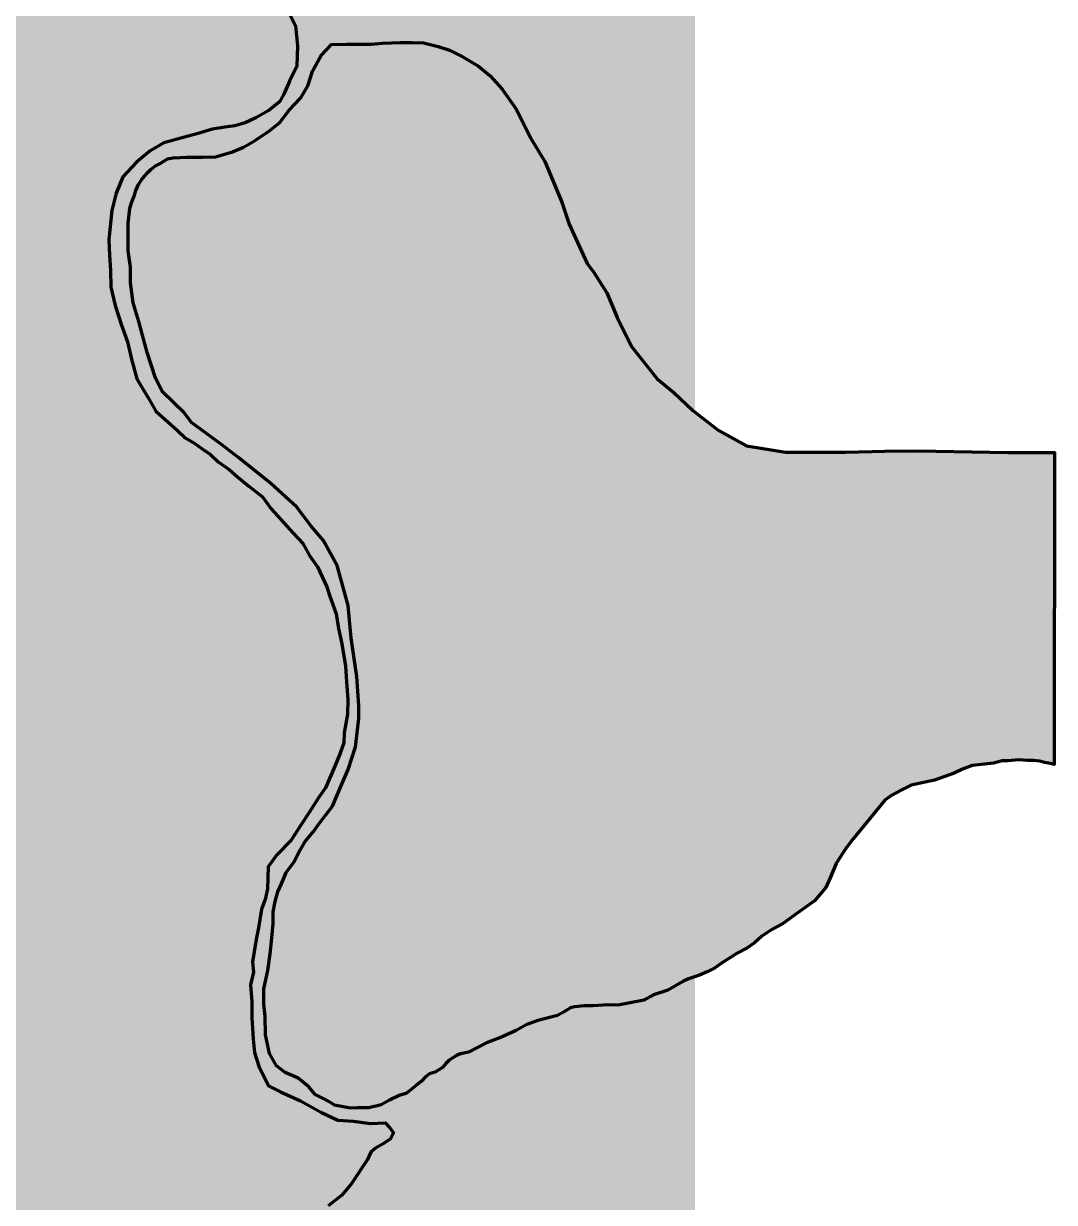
# Model space of a CAD drawing. Header units: millimetres. Extents: x 2676 to 5565, y 1584 to 2775.
# Drawn here: x 5393.9 to 5564.7, y 2023.5 to 2218.9 of the extents above; entities that cross this region are included whole.
import ezdxf

# ---------------------------------------------------------------- set-up
doc = ezdxf.new("R2010")
doc.units = ezdxf.units.MM
doc.layers.add('Warstwa1', color=7, linetype='Continuous', lineweight=70, true_color=0x688aad)
doc.layers.add('Warstwa6', color=7, linetype='Continuous', lineweight=70, true_color=0xffffff)

msp = doc.modelspace()

# ---------------------------------------------------------------- hatches: boundary and pattern name
at = {"layer": 'Warstwa1', "lineweight": 70}
h = msp.add_hatch(color=256, dxfattribs=at)
h.dxf.hatch_style = 1
h.paths.add_polyline_path([(5505.16, 2428.68), (4750.94, 2428.68), (4750.94, 1755.04), (5505.16, 1755.04)])
at = {"layer": 'Warstwa6', "lineweight": 70}
h = msp.add_hatch(color=256, dxfattribs=at)
h.dxf.hatch_style = 1
h.paths.add_polyline_path([(5436.59, 2136.71), (5434.95, 2138.51), (5433.53, 2140.45), (5431.28, 2142.24), (5429.41, 2143.81), (5427.99, 2145), (5426.2, 2146.27), (5424.93, 2147.47), (5423.51, 2148.44), (5422.31, 2149.34), (5420.74, 2150.23), (5419.4, 2151.5), (5415.85, 2154.66), (5414.51, 2156.97), (5412.72, 2160.02), (5411.82, 2163.31), (5411.15, 2166.14), (5410.11, 2169.12), (5409.14, 2172.18), (5408.39, 2175.23), (5408.32, 2177.99), (5408.17, 2180.52), (5408.09, 2183.05), (5408.58, 2187.94), (5409.29, 2190.8), (5410.37, 2193.54), (5412.63, 2195.92), (5414.89, 2197.82), (5417.16, 2199.13), (5420.62, 2200.09), (5422.88, 2200.68), (5425.26, 2201.4), (5427.29, 2201.75), (5428.96, 2201.99), (5430.63, 2202.47), (5432.41, 2203.3), (5434.56, 2204.49), (5436.35, 2205.92), (5437.06, 2207.23), (5438.02, 2209.38), (5439.21, 2211.88), (5439.33, 2215.21), (5438.97, 2218.55), (5437.66, 2221.17), (5436.35, 2224.5), (5434.56, 2227.72), (5432.3, 2230.93), (5429.32, 2235.1), (5427.41, 2237.96), (5425.74, 2240.46), (5423.83, 2242.96), (5421.93, 2245.11), (5420.02, 2246.77), (5418.11, 2248.44), (5416.68, 2249.04), (5412.99, 2249.28), (5411.32, 2249.28), (5409.77, 2249.04), (5406.31, 2248.2), (5404.29, 2247.49), (5400.83, 2247.01), (5392.73, 2245.94), (5385.93, 2244.51), (5376.76, 2242.96), (5371.63, 2240.7), (5369.01, 2238.91), (5365.2, 2236.29), (5363.65, 2234.03), (5361.39, 2230.06), (5360.84, 2229.5), (5360.02, 2228.89), (5359.55, 2228.36), (5358.9, 2227.47), (5358.08, 2226.5), (5357.99, 2225.71), (5358.31, 2224.38), (5358.64, 2223.24), (5358.81, 2222.24), (5359.46, 2220.92), (5359.73, 2219.95), (5360.17, 2218.86), (5361.28, 2217.03), (5363.17, 2214.16), (5364.61, 2212.36), (5366.07, 2210.72), (5366.87, 2209.57), (5367.9, 2208.37), (5368.96, 2206.27), (5370.05, 2204.77), (5370.43, 2203.86), (5370.81, 2202.63), (5371.19, 2200.49), (5372.31, 2198.14), (5372.13, 2196.79), (5373.04, 2193.41), (5373.54, 2191.46), (5373.75, 2190.11), (5374.07, 2187.52), (5374.04, 2185.38), (5374.28, 2182.69), (5374.37, 2178.58), (5374.54, 2175.26), (5374.66, 2173.23), (5375.07, 2170.97), (5375.43, 2169.88), (5376.01, 2168.18), (5376.45, 2167.09), (5376.98, 2165.38), (5377.35, 2164.42), (5377.92, 2163.43), (5378.54, 2162.72), (5378.98, 2161.98), (5379.28, 2161.38), (5379.63, 2160.73), (5379.94, 2159.38), (5380.54, 2158.03), (5380.81, 2157.53), (5380.78, 2157.09), (5380.87, 2156.27), (5381.51, 2155.42), (5381.75, 2154.9), (5381.95, 2154.4), (5382.16, 2153.87), (5382.18, 2153.23), (5382.18, 2152.64), (5382.21, 2151.73), (5382.45, 2151.18), (5382.77, 2150.59), (5383.03, 2149.92), (5383.1, 2148.53), (5383.21, 2147.89), (5383.62, 2146.95), (5383.83, 2146.01), (5384.3, 2144.87), (5384.33, 2143.17), (5384.33, 2142.35), (5384.47, 2141.27), (5384.39, 2140.12), (5384.21, 2138.75), (5384.33, 2137.49), (5384.33, 2136.16), (5384.41, 2133.93), (5384.3, 2131.53), (5384.3, 2129.36), (5384.39, 2128.07), (5384.09, 2125.55), (5384.12, 2123.23), (5384.27, 2120.82), (5384.36, 2118.16), (5384.47, 2115.37), (5384.68, 2113.6), (5384.01, 2110.38), (5383.86, 2106.87), (5383.28, 2102.82), (5382.76, 2100.86), (5382.52, 2098.67), (5382.05, 2096.36), (5381.09, 2093.06), (5379.97, 2090.65), (5379.68, 2089.07), (5378.92, 2087.2), (5378.45, 2085.56), (5377.84, 2083.16), (5376.49, 2081.02), (5375.11, 2078.68), (5373.94, 2075.96), (5373.48, 2074.5), (5372.74, 2073.15), (5371.9, 2071.43), (5371.19, 2069.91), (5370.25, 2068.32), (5369.52, 2067.09), (5368.94, 2064.54), (5368.09, 2062.18), (5367.74, 2059.57), (5367.76, 2055.9), (5367.76, 2053.65), (5367.76, 2051.96), (5367.76, 2050.79), (5367.41, 2049.73), (5366.89, 2048.71), (5366.33, 2045.68), (5365.92, 2044.31), (5365.72, 2042.46), (5365.66, 2041.03), (5365.34, 2039.63), (5364.75, 2038.31), (5364.46, 2036.5), (5364.37, 2034.31), (5364.31, 2031.83), (5364.14, 2029.23), (5363.99, 2026.37), (5364.37, 2023.79), (5364.37, 2021.86), (5364.75, 2019.66), (5365.43, 2016.38), (5365.51, 2015.68), (5366.48, 2013.83), (5366.86, 2012.08), (5367.09, 2010.85), (5367.83, 2008.54), (5368.8, 2007.33), (5369.64, 2006.14), (5371.14, 2004.91), (5371.93, 2003.85), (5373.15, 2002.33), (5374.27, 2001.14), (5375.47, 2000.13), (5376.61, 1998.82), (5378.22, 1997.24), (5381, 1994.29), (5383.05, 1993.15), (5384.2, 1992.29), (5385.63, 1991.53), (5387.24, 1991.18), (5389.35, 1990.89), (5390.67, 1990.74), (5391.89, 1990.48), (5392.77, 1990.28), (5393.91, 1990.28), (5395.46, 1990.13), (5396.66, 1990.13), (5397.75, 1990.07), (5398.97, 1990.07), (5400.32, 1990.1), (5403.69, 1990.1), (5404.59, 1990.16), (5405.59, 1990.22), (5406.9, 1990.28), (5408.16, 1990.36), (5410.38, 1990.92), (5411.64, 1991.33), (5413.31, 1991.86), (5414.63, 1992.67), (5416.68, 1994.32), (5418.17, 1995.23), (5419.08, 1995.87), (5420.75, 1997.04), (5421.68, 1997.8), (5422.68, 1998.8), (5423.73, 1999.7), (5424.91, 2001.23), (5425.99, 2002.49), (5426.92, 2003.45), (5427.63, 2004.07), (5428.15, 2005.27), (5428.91, 2006.12), (5430.11, 2007.17), (5430.82, 2008.37), (5432.16, 2011.15), (5433.04, 2012.61), (5433.57, 2013.64), (5434.01, 2014.25), (5435.29, 2015.6), (5436.32, 2016.24), (5438.55, 2019.35), (5439.57, 2020.11), (5440.98, 2020.81), (5441.85, 2021.08), (5443.11, 2021.57), (5443.99, 2022.22), (5444.43, 2022.95), (5446.65, 2024.76), (5448.32, 2026.72), (5450.9, 2030.65), (5451.48, 2031.88), (5452.22, 2032.55), (5453.5, 2033.26), (5454.73, 2034.05), (5455.2, 2035.07), (5454.64, 2035.89), (5453.87, 2036.72), (5451.42, 2036.6), (5448.58, 2037.01), (5446, 2037.15), (5443.28, 2038.41), (5439.8, 2040.37), (5436.49, 2041.86), (5434.53, 2042.88), (5432.92, 2046.11), (5432.22, 2048.39), (5431.96, 2050.58), (5431.78, 2054.1), (5431.78, 2056.82), (5431.52, 2059.57), (5432.05, 2061.71), (5431.87, 2063.43), (5432.49, 2067.1), (5432.87, 2069.03), (5433.36, 2072.13), (5433.95, 2073.76), (5434.33, 2075.49), (5434.48, 2079.13), (5435.91, 2081.15), (5438.28, 2083.55), (5439.86, 2086.06), (5441.27, 2088.14), (5442.79, 2090.59), (5443.96, 2092.23), (5445.51, 2095.84), (5446.39, 2097.97), (5447.01, 2099.7), (5447.06, 2101.34), (5447.62, 2104.48), (5447.68, 2106.9), (5447.42, 2109.8), (5447.3, 2112.4), (5446.66, 2116.13), (5446.1, 2118.67), (5445.72, 2121.1), (5444.67, 2124.02), (5444.17, 2125.57), (5442.61, 2128.89), (5441.3, 2130.73), (5440.22, 2132.75), (5438.61, 2134.44)])
h.paths.add_polyline_path([(5564.71, 2147.8), (5556.97, 2147.8), (5542.1, 2148.1), (5536.62, 2148.04), (5530.1, 2147.89), (5523.65, 2147.89), (5520.15, 2147.89), (5513.71, 2148.95), (5509, 2151.53), (5504.83, 2154.79), (5501.64, 2157.75), (5498.9, 2160.04), (5494.65, 2165.42), (5492.3, 2170.2), (5490.56, 2174.3), (5488.35, 2177.78), (5487.29, 2179.15), (5485.7, 2182.64), (5484.33, 2185.67), (5483.12, 2189.31), (5480.31, 2196.06), (5477.94, 2199.95), (5475.58, 2204.65), (5473.23, 2208.07), (5471.26, 2210.27), (5469.29, 2211.86), (5466.63, 2213.45), (5464.51, 2214.51), (5462.61, 2215.12), (5460.18, 2215.73), (5458.13, 2215.8), (5456.39, 2215.8), (5453.43, 2215.65), (5451.53, 2215.5), (5447.51, 2215.5), (5444.93, 2215.42), (5443.26, 2213.6), (5441.81, 2211.01), (5441.06, 2208.58), (5439.84, 2206.54), (5437.94, 2204.57), (5436.35, 2202.44), (5434.53, 2201), (5432.18, 2199.49), (5430.36, 2198.42), (5428.54, 2197.67), (5425.73, 2196.83), (5423.6, 2196.76), (5420.87, 2196.76), (5419.91, 2196.74), (5418.67, 2196.69), (5417.77, 2196.5), (5416.58, 2195.74), (5415.82, 2195.36), (5415.06, 2194.79), (5414.53, 2194.22), (5413.96, 2193.6), (5413.49, 2192.99), (5412.96, 2192.23), (5412.54, 2191.23), (5412.3, 2190.47), (5411.87, 2189.37), (5411.54, 2188.33), (5411.25, 2185.81), (5411.3, 2183.77), (5411.3, 2181.25), (5411.68, 2178.53), (5411.68, 2175.96), (5412.11, 2172.63), (5413.06, 2169.53), (5414.44, 2164.4), (5415.82, 2160.12), (5416.97, 2157.87), (5420.53, 2154.4), (5421.77, 2152.78), (5426.71, 2149.17), (5429.62, 2146.93), (5434.9, 2142.7), (5439.18, 2138.8), (5441.6, 2135.62), (5443.56, 2133.31), (5445.89, 2129.08), (5447.7, 2122.48), (5448.22, 2117.05), (5449.13, 2110.68), (5449.46, 2105.83), (5449.51, 2103.73), (5448.94, 2099.02), (5447.7, 2095.27), (5446.65, 2092.83), (5445.13, 2089.21), (5442.94, 2086.32), (5441.99, 2085.03), (5440.57, 2083.37), (5439.66, 2081.75), (5438.71, 2079.95), (5437.47, 2078.23), (5436.67, 2076.33), (5436.09, 2075), (5435.62, 2073.38), (5435.29, 2071.67), (5435.29, 2069.68), (5435.05, 2067.37), (5434.81, 2064.75), (5434.43, 2061.95), (5433.72, 2058.96), (5433.72, 2056.34), (5433.96, 2054.35), (5434.01, 2051.31), (5434.67, 2048.22), (5435.86, 2046.17), (5437.29, 2045.08), (5439.43, 2044.13), (5441.19, 2042.7), (5442.24, 2041.42), (5443.67, 2040.7), (5444.62, 2040.18), (5445.47, 2039.66), (5448.04, 2039.18), (5449.23, 2039.23), (5451.13, 2039.23), (5453.18, 2039.7), (5454.56, 2040.46), (5456.17, 2041.27), (5457.36, 2041.65), (5458.98, 2042.89), (5459.88, 2043.65), (5460.5, 2044.27), (5461.17, 2044.84), (5462.12, 2045.12), (5463.35, 2045.88), (5463.88, 2046.55), (5464.45, 2047.12), (5465.64, 2047.88), (5466.35, 2048.16), (5467.63, 2048.45), (5470.63, 2049.96), (5473.21, 2050.95), (5475.57, 2052.01), (5477.32, 2053), (5479.14, 2053.68), (5482.41, 2054.52), (5483.4, 2055.05), (5484.54, 2055.81), (5485.22, 2055.96), (5486.82, 2056.11), (5488.26, 2056.11), (5490.78, 2056.28), (5492.45, 2056.21), (5494.43, 2056.59), (5496.71, 2057.04), (5498.3, 2057.95), (5500.66, 2058.71), (5503.17, 2060.16), (5504.08, 2060.61), (5505.91, 2061.22), (5507.2, 2061.75), (5508.41, 2062.36), (5509.55, 2063.19), (5511.07, 2064.11), (5512.14, 2064.87), (5513.74, 2065.7), (5515.03, 2066.54), (5516.24, 2067.68), (5517.92, 2068.74), (5519.66, 2069.73), (5522.25, 2071.57), (5524.99, 2073.54), (5526.82, 2075.75), (5527.58, 2077.34), (5528.56, 2079.7), (5530.16, 2082.2), (5531.38, 2083.8), (5533.66, 2086.55), (5536.62, 2090.2), (5537.76, 2091.03), (5539.44, 2091.94), (5540.96, 2092.7), (5544.83, 2093.54), (5548.1, 2094.68), (5549.47, 2095.36), (5551.07, 2095.97), (5554.64, 2096.35), (5556.08, 2096.73), (5557, 2096.73), (5558.82, 2096.88), (5560.26, 2096.8), (5561.25, 2096.8), (5562.32, 2096.65), (5563.08, 2096.42), (5564.06, 2096.27), (5564.67, 2096.12)])

# ---------------------------------------------------------------- linework, layer by layer
for points in [[(5437.66, 2221.17), (5438.97, 2218.55), (5439.33, 2215.21), (5439.21, 2211.88), (5438.02, 2209.38), (5437.06, 2207.23), (5436.35, 2205.92), (5434.56, 2204.49), (5432.41, 2203.3), (5430.63, 2202.47), (5428.96, 2201.99), (5427.29, 2201.75), (5425.26, 2201.4), (5422.88, 2200.68), (5420.62, 2200.09), (5417.16, 2199.13), (5414.89, 2197.82), (5412.63, 2195.92), (5410.37, 2193.54), (5409.29, 2190.8), (5408.58, 2187.94), (5408.09, 2183.05), (5408.17, 2180.52), (5408.32, 2177.99), (5408.39, 2175.23), (5409.14, 2172.18), (5410.11, 2169.12), (5411.15, 2166.14), (5411.82, 2163.31), (5412.72, 2160.02), (5414.51, 2156.97), (5415.85, 2154.66), (5419.4, 2151.5), (5420.74, 2150.23), (5422.31, 2149.34), (5423.51, 2148.44), (5424.93, 2147.47), (5426.2, 2146.27), (5427.99, 2145), (5429.41, 2143.81), (5431.28, 2142.24), (5433.53, 2140.45), (5434.95, 2138.51), (5436.59, 2136.71), (5438.61, 2134.44), (5440.22, 2132.75), (5441.3, 2130.73), (5442.61, 2128.89), (5444.17, 2125.57), (5444.67, 2124.02), (5445.72, 2121.1), (5446.1, 2118.67), (5446.66, 2116.13), (5447.3, 2112.4), (5447.42, 2109.8), (5447.68, 2106.9), (5447.62, 2104.48), (5447.06, 2101.34), (5447.01, 2099.7), (5446.39, 2097.97), (5445.51, 2095.84), (5443.96, 2092.23), (5442.79, 2090.59), (5441.27, 2088.14), (5439.86, 2086.06), (5438.28, 2083.55), (5435.91, 2081.15), (5434.48, 2079.13), (5434.33, 2075.49), (5433.95, 2073.76), (5433.36, 2072.13), (5432.87, 2069.03), (5432.49, 2067.1), (5431.87, 2063.43), (5432.05, 2061.71), (5431.52, 2059.57), (5431.78, 2056.82), (5431.78, 2054.1), (5431.96, 2050.58), (5432.22, 2048.39), (5432.92, 2046.11), (5434.53, 2042.88), (5436.49, 2041.86), (5439.8, 2040.37), (5443.28, 2038.41), (5446, 2037.15), (5448.58, 2037.01), (5451.42, 2036.6), (5453.87, 2036.72), (5454.64, 2035.89), (5455.2, 2035.07), (5454.73, 2034.05), (5453.5, 2033.26), (5452.22, 2032.55), (5451.48, 2031.88), (5450.9, 2030.65), (5448.32, 2026.72), (5446.65, 2024.76), (5444.43, 2022.95)], [(5420.87, 2196.76), (5423.6, 2196.76), (5425.73, 2196.83), (5428.54, 2197.67), (5430.36, 2198.42), (5432.18, 2199.49), (5434.53, 2201), (5436.35, 2202.44), (5437.94, 2204.57), (5439.84, 2206.54), (5441.06, 2208.58), (5441.81, 2211.01), (5443.26, 2213.6), (5444.93, 2215.42), (5447.51, 2215.5), (5451.53, 2215.5), (5453.43, 2215.65), (5456.39, 2215.8), (5458.13, 2215.8), (5460.18, 2215.73), (5462.61, 2215.12), (5464.51, 2214.51), (5466.63, 2213.45), (5469.29, 2211.86), (5471.26, 2210.27), (5473.23, 2208.07), (5475.58, 2204.65), (5477.94, 2199.95), (5480.31, 2196.06), (5483.12, 2189.31), (5484.33, 2185.67), (5485.7, 2182.64), (5487.29, 2179.15), (5488.35, 2177.78), (5490.56, 2174.3), (5492.3, 2170.2), (5494.65, 2165.42), (5498.9, 2160.04), (5501.64, 2157.75), (5504.83, 2154.79), (5509, 2151.53), (5513.71, 2148.95), (5520.15, 2147.89), (5523.65, 2147.89), (5530.1, 2147.89), (5536.62, 2148.04), (5542.1, 2148.1), (5556.97, 2147.8), (5564.71, 2147.8), (5564.67, 2096.12), (5564.06, 2096.27), (5563.08, 2096.42), (5562.32, 2096.65), (5561.25, 2096.8), (5560.26, 2096.8), (5558.82, 2096.88), (5557, 2096.73), (5556.08, 2096.73), (5554.64, 2096.35), (5551.07, 2095.97), (5549.47, 2095.36), (5548.1, 2094.68), (5544.83, 2093.54), (5540.96, 2092.7), (5539.44, 2091.94), (5537.76, 2091.03), (5536.62, 2090.2), (5533.66, 2086.55), (5531.38, 2083.8), (5530.16, 2082.2), (5528.56, 2079.7), (5527.58, 2077.34), (5526.82, 2075.75), (5524.99, 2073.54), (5522.25, 2071.57), (5519.66, 2069.73), (5517.92, 2068.74), (5516.24, 2067.68), (5515.03, 2066.54), (5513.74, 2065.7), (5512.14, 2064.87), (5511.07, 2064.11), (5509.55, 2063.19), (5508.41, 2062.36), (5507.2, 2061.75), (5505.91, 2061.22), (5504.08, 2060.61), (5503.17, 2060.16), (5500.66, 2058.71), (5498.3, 2057.95), (5496.71, 2057.04), (5494.43, 2056.59), (5492.45, 2056.21), (5490.78, 2056.28), (5488.26, 2056.11), (5486.82, 2056.11), (5485.22, 2055.96), (5484.54, 2055.81), (5483.4, 2055.05), (5482.41, 2054.52), (5479.14, 2053.68), (5477.32, 2053), (5475.57, 2052.01), (5473.21, 2050.95), (5470.63, 2049.96), (5467.63, 2048.45), (5466.35, 2048.16), (5465.64, 2047.88), (5464.45, 2047.12), (5463.88, 2046.55), (5463.35, 2045.88), (5462.12, 2045.12), (5461.17, 2044.84), (5460.5, 2044.27), (5459.88, 2043.65), (5458.98, 2042.89), (5457.36, 2041.65), (5456.17, 2041.27), (5454.56, 2040.46), (5453.18, 2039.7), (5451.13, 2039.23), (5449.23, 2039.23), (5448.04, 2039.18), (5445.47, 2039.66), (5444.62, 2040.18), (5443.67, 2040.7), (5442.24, 2041.42), (5441.19, 2042.7), (5439.43, 2044.13), (5437.29, 2045.08), (5435.86, 2046.17), (5434.67, 2048.22), (5434.01, 2051.31), (5433.96, 2054.35), (5433.72, 2056.34), (5433.72, 2058.96), (5434.43, 2061.95), (5434.81, 2064.75), (5435.05, 2067.37), (5435.29, 2069.68), (5435.29, 2071.67), (5435.62, 2073.38), (5436.09, 2075), (5436.67, 2076.33), (5437.47, 2078.23), (5438.71, 2079.95), (5439.66, 2081.75), (5440.57, 2083.37), (5441.99, 2085.03), (5442.94, 2086.32), (5445.13, 2089.21), (5446.65, 2092.83), (5447.7, 2095.27), (5448.94, 2099.02), (5449.51, 2103.73), (5449.46, 2105.83), (5449.13, 2110.68), (5448.22, 2117.05), (5447.7, 2122.48), (5445.89, 2129.08), (5443.56, 2133.31), (5441.6, 2135.62), (5439.18, 2138.8), (5434.9, 2142.7), (5429.62, 2146.93), (5426.71, 2149.17), (5421.77, 2152.78), (5420.53, 2154.4), (5416.97, 2157.87), (5415.82, 2160.12), (5414.44, 2164.4), (5413.06, 2169.53), (5412.11, 2172.63), (5411.68, 2175.96), (5411.68, 2178.53), (5411.3, 2181.25), (5411.3, 2183.77), (5411.25, 2185.81), (5411.54, 2188.33), (5411.87, 2189.37), (5412.3, 2190.47), (5412.54, 2191.23), (5412.96, 2192.23), (5413.49, 2192.99), (5413.96, 2193.6), (5414.53, 2194.22), (5415.06, 2194.79), (5415.82, 2195.36), (5416.58, 2195.74), (5417.77, 2196.5), (5418.67, 2196.69), (5419.91, 2196.74), (5420.87, 2196.76)]]:
    msp.add_lwpolyline(points, dxfattribs=at)

doc.saveas('drawing.dxf')
